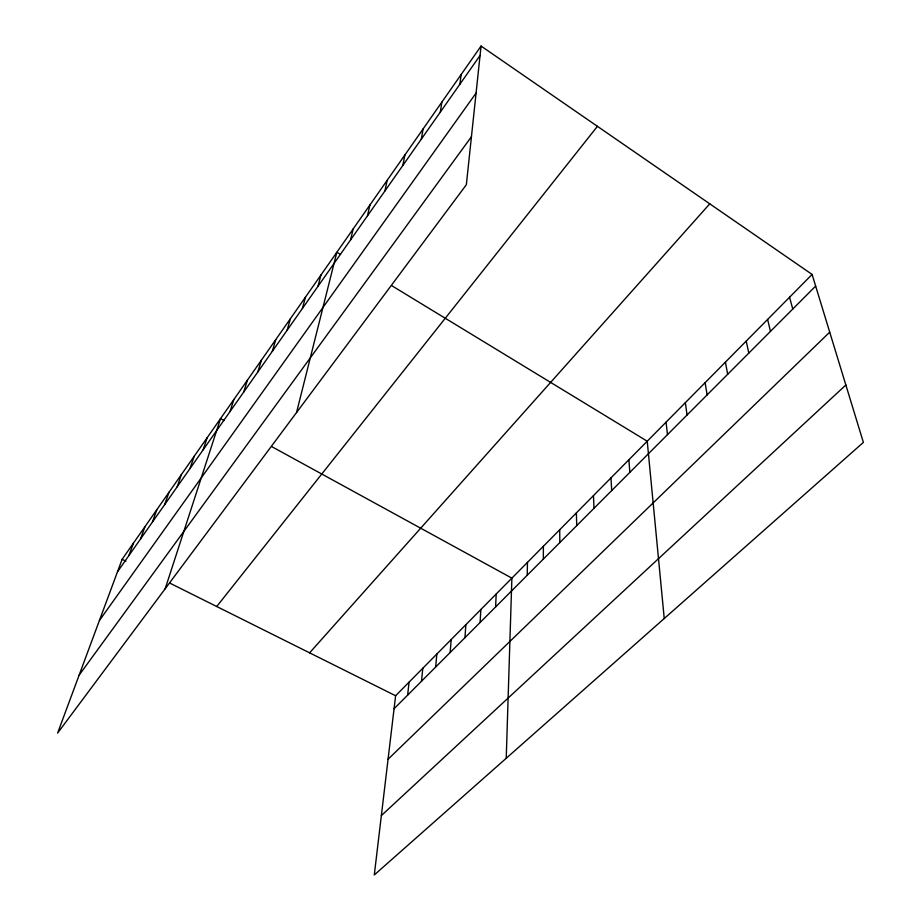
<?xml version="1.0" encoding="UTF-8"?>
<svg xmlns="http://www.w3.org/2000/svg" width="921" height="921" viewBox="0 0 921 921"><rect width="100%" height="100%" fill="white"/><g stroke="black" fill="none" stroke-linecap="round" stroke-linejoin="round"><path stroke-width="1.38" d="M543.332 559.093L543.39 546.268M527.215 575.257L527.457 562.386M506.228 758.271L511.88 578.146L271.822 446.662M495.613 606.939L496.189 594.022M480.117 622.481L480.843 609.529M464.967 637.666L465.853 624.703M450.162 652.505L451.186 639.542M435.668 667.034L436.842 654.048M421.507 681.241L422.797 668.255M481.061 46.05L466.348 184.73L57.62 733.081L122.125 559.312L481.061 46.05L812.103 274.435L863.38 442.402L374.294 874.95L395.616 695.746L812.103 274.435M407.635 695.136L409.062 682.15M459.89 84.214L461.168 74.497M440.319 112.074L441.861 102.104M421.323 139.14L423.096 128.928M402.857 165.423L404.872 154.993M384.932 190.958L387.154 180.332M367.491 215.779L369.931 204.969M350.544 239.921L353.169 228.938M296.55 412.539L336.844 252.262L340.459 254.461M317.998 286.27L320.969 274.976M302.364 308.523L305.496 297.092M287.145 330.202L290.426 318.643M272.317 351.315L275.736 339.642M257.857 371.9L261.426 360.123M243.766 391.966L247.461 380.085M230.031 411.537L233.842 399.564M165.158 588.818L220.545 418.571L224.229 420.598M203.15 449.805L207.179 437.682M190.014 468.513L194.147 456.321M177.189 486.772L181.425 474.522M164.675 504.593L169.004 492.286M152.46 521.988L156.869 509.635M140.533 538.981L145.011 526.582M128.882 555.57L133.441 543.137M117.497 571.791L480.06 55.49M99.422 620.478L476.065 93.09M79.137 675.116L471.437 136.711M216.723 606.513L597.43 126.327M309.606 652.851L709.757 203.829M394.073 708.733L815.661 286.086M388.063 759.249L829.729 332.159M381.363 815.58L845.858 384.99M122.125 559.312L125.924 561.211M169.994 583.2L395.616 695.746M391.851 285.74L647.233 441.217L664.237 618.532M789.562 297.253L792.762 309.042M767.607 319.449L770.486 331.376M746.229 341.081L748.796 353.123M725.414 362.137L727.671 374.294M705.118 382.664L707.098 394.925M685.339 402.673L687.043 415.026M666.044 422.186L667.495 434.631M628.882 459.786L629.837 472.369M610.957 477.918L611.705 490.559M593.469 495.613L593.999 508.311M576.385 512.893L576.707 525.638M559.692 529.771L559.83 542.561"/></g></svg>
